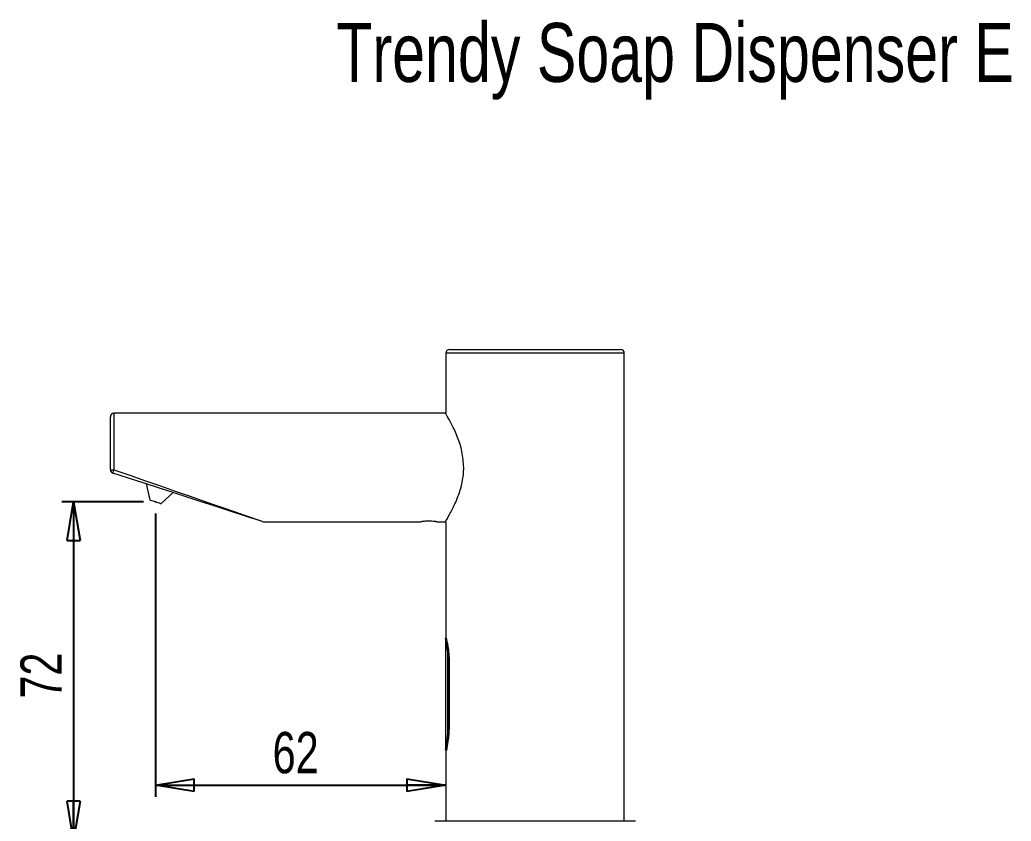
# Model space of a CAD drawing. Header units: millimetres. Extents: x 68 to 977, y 33 to 1394.
# Drawn here: x 307.5 to 727.7, y 1054.4 to 1394.3 of the extents above; entities that cross this region are included whole.
import ezdxf

# ---------------------------------------------------------------- set-up
doc = ezdxf.new("R2010")
doc.units = ezdxf.units.MM
doc.header["$LTSCALE"] = 5
doc.header["$PDSIZE"] = -1
doc.layers.add('LEVEL0', color=179, linetype='Continuous')
doc.styles.add('SLDTEXTSTYLE0', font='TXT', dxfattribs={"width": 0.75})
doc.dimstyles.new('SLDDIMSTYLE0', dxfattribs={"dimtxt": 17.5, "dimasz": 16.51, "dimexe": 0, "dimexo": 0.0625, "dimgap": 4.375, "dimtad": 1, "dimdec": 0, "dimlfac": 0.5, "dimrnd": 1e-09, "dimzin": 12, "dimdsep": 46, "dimtxsty": 'SLDTEXTSTYLE0', "dimblk1": 'CLOSED', "dimblk2": 'CLOSED', "dimsah": 1, "dimcen": 0.09, "dimadec": 0, "dimazin": 3, "dimtfac": 1, "dimtdec": 0, "dimtofl": 0, "dimtmove": 0, "dimatfit": 3, "dimldrblk": 'CLOSED', "dimfxl": 0, "dimfrac": 2, "dimtolj": 1, "dimtzin": 12, "dimarcsym": 0})

# ---------------------------------------------------------------- blocks, each defined once
blk = doc.blocks.new('_CLOSED')
at = {"color": 0, "linetype": 'ByBlock', "lineweight": -2}
for p, q in [((-1, 0.166667), (0, 0)), ((-1, 0.166667), (-1, -0.166667)), ((0, 0), (-1, -0.166667)), ((0, 0), (-1, 0))]:
    blk.add_line(p, q, dxfattribs=at)
blk = doc.blocks.new('_D')
at = {"layer": 'LEVEL0', "color": 7}
for p, q in [((359.98, 1189.91), (325.35, 1189.91)), ((330.35, 1189.91), (330.35, 1046.41)), ((476.91, 1046.41), (325.35, 1046.41))]:
    blk.add_line(p, q, dxfattribs=at)
at = {"layer": 'LEVEL0', "color": 7, "xscale": 16.51, "yscale": 16.51}
for p, rotation in [((330.35, 1189.91), 90.0000000000004), ((330.35, 1046.41), 270.0000000000004)]:
    blk.add_blockref('_CLOSED', p, dxfattribs=dict(at, rotation=rotation))
at = {"layer": 'LEVEL0', "color": 7, "insert": (307.8, 1106.4), "char_height": 17.5, "attachment_point": 1, "rotation": 90, "style": 'SLDTEXTSTYLE0'}
blk.add_mtext('72', dxfattribs=at)
blk = doc.blocks.new('_D_1')
at = {"layer": 'LEVEL0', "color": 7}
for p, q in [((364.98, 1184.91), (364.98, 1064.69)), ((364.98, 1069.69), (488.11, 1069.69))]:
    blk.add_line(p, q, dxfattribs=at)
at = {"layer": 'LEVEL0', "color": 7, "xscale": 16.51, "yscale": 16.51, "rotation": 180.0000000000004}
blk.add_blockref('_CLOSED', (364.98, 1069.69), dxfattribs=at)
at = {"layer": 'LEVEL0', "color": 7, "xscale": 16.51, "yscale": 16.51}
blk.add_blockref('_CLOSED', (488.11, 1069.69), dxfattribs=at)
at = {"layer": 'LEVEL0', "color": 7, "insert": (414.67, 1092.25), "char_height": 17.5, "attachment_point": 1, "style": 'SLDTEXTSTYLE0'}
blk.add_mtext('62', dxfattribs=at)

msp = doc.modelspace()

# ---------------------------------------------------------------- linework, layer by layer
at = {"color": 7, "linetype": 'Continuous', "lineweight": 15}
for p, q in [((488.11, 1252.91), (488.11, 1227.41)), ((489.61, 1254.41), (525.91, 1254.41)), ((525.91, 1254.41), (562.21, 1254.41)), ((563.71, 1054.41), (563.71, 1252.91)), ((487.94, 1227.41), (347.41, 1227.41)), ((345.91, 1203.5), (345.91, 1225.91)), ((361.13, 1197.47), (362.57, 1190.69)), ((367.39, 1189.13), (372.54, 1193.76)), ((410.78, 1181.41), (477.65, 1181.41)), ((484.21, 1181.41), (487.94, 1181.41)), ((488.11, 1181.42), (488.11, 1132.35)), ((487.91, 1132.06), (487.91, 1084.78)), ((489.46, 1122.41), (489.46, 1094.41)), ((488.11, 1084.48), (488.11, 1054.41)), ((568.41, 1054.41), (483.41, 1054.41))]:
    msp.add_line(p, q, dxfattribs=at)
at = {"color": 8, "linetype": 'Continuous', "lineweight": 0}
for p, q in [((525.91, 1252.91), (488.11, 1252.91)), ((563.71, 1252.91), (525.91, 1252.91)), ((347.41, 1227.41), (347.41, 1203.44)), ((488.03, 1132.29), (488.07, 1132.08)), ((488.07, 1132.08), (488.18, 1132.15)), ((488.53, 1129.22), (488.91, 1125.26)), ((488.85, 1122.41), (488.85, 1094.41)), ((488.91, 1125.26), (488.99, 1122.41)), ((489.17, 1125.3), (489.25, 1122.41)), ((489.46, 1122.41), (489.25, 1122.41)), ((489.25, 1122.41), (489.25, 1094.41)), ((488.85, 1094.41), (488.82, 1092.55)), ((488.96, 1092.5), (488.99, 1094.41)), ((489.21, 1092.48), (489.25, 1094.41)), ((489.46, 1094.41), (489.25, 1094.41))]:
    msp.add_line(p, q, dxfattribs=at)
at = {"color": 7, "linetype": 'Continuous', "lineweight": 15, "flags": 128}
for points in [[(410.31, 1181.49), (409.97, 1181.6), (408.95, 1181.93), (407.25, 1182.48), (404.89, 1183.25), (401.91, 1184.22), (398.33, 1185.38), (394.18, 1186.73), (389.52, 1188.24), (384.39, 1189.91), (378.83, 1191.72), (372.92, 1193.64), (366.71, 1195.66), (360.27, 1197.75), (353.66, 1199.9), (346.95, 1202.08)], [(347.41, 1203.44), (354.12, 1201.11), (360.73, 1198.81), (367.18, 1196.57), (373.39, 1194.41), (379.3, 1192.36), (384.85, 1190.43), (389.98, 1188.64), (394.65, 1187.02), (398.79, 1185.58), (402.37, 1184.34), (405.36, 1183.3), (407.71, 1182.48), (409.41, 1181.89), (410.43, 1181.53), (410.78, 1181.41)], [(362.57, 1190.69), (362.75, 1190.63), (363.27, 1190.46), (364.06, 1190.21), (364.98, 1189.91), (365.9, 1189.61), (366.68, 1189.36), (367.21, 1189.19), (367.39, 1189.13), (367.39, 1189.13)]]:
    msp.add_lwpolyline(points, dxfattribs=at)
at = {"color": 7, "linetype": 'Continuous', "lineweight": 15}
for centre, radius, start, end in [((489.61, 1252.91), 1.5, 90, 180), ((562.21, 1252.91), 1.5, 0, 90), ((347.41, 1225.91), 1.5, 90, 180), ((347.41, 1203.5), 1.5, 180, 252), ((321.51, 1211.49), 27.12, 339.6982, 342.7399)]:
    msp.add_arc(centre, radius, start, end, dxfattribs=at)
at = {"color": 8, "linetype": 'Continuous', "lineweight": 0}
msp.add_arc((347.03, 1212.34), 8.91, 262.7425, 272.4087, dxfattribs=at)
at = {"color": 7, "linetype": 'Continuous', "lineweight": 15}
for points, knots in [([(495.66, 1204.41), (495.5, 1206.72), (495.18, 1211.33), (493.03, 1217.6), (490.96, 1222.01), (489.4, 1224.87), (488.51, 1226.42), (487.98, 1227.3), (487.95, 1227.34), (487.94, 1227.36)], [0, 0, 0, 0, 0.186222, 0.371463, 0.579887, 0.693943, 0.812004, 0.914783, 1, 1, 1, 1]), ([(487.94, 1181.47), (488.04, 1181.63), (488.23, 1181.95), (489.95, 1184.89), (491.92, 1188.75), (493.59, 1192.89), (494.95, 1197.26), (495.61, 1201.29), (495.65, 1203.94), (495.66, 1204.41)], [0, 0, 0, 0, 0.17445, 0.355945, 0.557169, 0.66957, 0.785391, 0.961667, 1, 1, 1, 1]), ([(480.91, 1181.65), (480.54, 1181.65), (479.8, 1181.64), (478.82, 1181.56), (478.08, 1181.48), (477.65, 1181.42), (477.65, 1181.42), (477.65, 1181.42)], [0, 0, 0, 0, 0.213331, 0.426608, 0.641271, 0.856857, 1, 1, 1, 1]), ([(484.21, 1181.42), (484.17, 1181.42), (484.1, 1181.43), (483.55, 1181.5), (482.73, 1181.59), (481.79, 1181.64), (481.16, 1181.65), (480.91, 1181.65)], [0, 0, 0, 0, 0.209244, 0.421871, 0.636346, 0.851811, 1, 1, 1, 1]), ([(488.14, 1132.3), (488.13, 1132.33), (488.09, 1132.48), (488.32, 1131.63), (488.73, 1129.83), (489.19, 1127.12), (489.43, 1124.48), (489.45, 1122.88), (489.46, 1122.41)], [0, 0, 0, 0, 0.063273, 0.27035, 0.479516, 0.694995, 0.911685, 1, 1, 1, 1]), ([(489.46, 1094.41), (489.43, 1093.31), (489.37, 1091.11), (488.95, 1088.15), (488.5, 1085.92), (488.18, 1084.69), (488.17, 1084.63), (488.16, 1084.62)], [0, 0, 0, 0, 0.2293196, 0.4584415, 0.6926664, 0.9305044, 1, 1, 1, 1])]:
    msp.add_open_spline(points, degree=3, knots=knots, dxfattribs=at)
at = {"color": 8, "linetype": 'Continuous', "lineweight": 0}
for points, knots in [([(487.91, 1132.01), (487.92, 1131.98), (487.92, 1131.95), (487.95, 1131.81), (487.95, 1131.8)], [0, 0, 0, 0, 0.931528, 1, 1, 1, 1]), ([(487.95, 1131.8), (487.96, 1131.86), (487.97, 1131.96), (488.04, 1132.04), (488.07, 1132.08)], [0, 0, 0, 0, 0.560061, 1, 1, 1, 1]), ([(487.95, 1131.8), (487.98, 1131.65), (488.07, 1131.17), (488.26, 1130.05), (488.39, 1129.09), (488.4, 1129.03)], [0, 0, 0, 0, 0.304299, 0.958185, 1, 1, 1, 1]), ([(488.07, 1132.08), (488.12, 1131.8), (488.23, 1131.25), (488.42, 1130.02), (488.52, 1129.28), (488.53, 1129.22)], [0, 0, 0, 0, 0.478919, 0.958244, 1, 1, 1, 1]), ([(488.4, 1129.03), (488.41, 1129.07), (488.43, 1129.14), (488.5, 1129.2), (488.53, 1129.22)], [0, 0, 0, 0, 0.560009, 1, 1, 1, 1]), ([(488.4, 1129.03), (488.52, 1128.1), (488.67, 1126.91), (488.76, 1125.49), (488.78, 1125.18)], [0, 0, 0, 0, 0.785226, 1, 1, 1, 1]), ([(488.53, 1129.22), (488.58, 1129.25), (488.66, 1129.29), (488.76, 1129.3), (488.8, 1129.31)], [0, 0, 0, 0, 0.559985, 1, 1, 1, 1]), ([(488.8, 1129.31), (488.91, 1128.34), (489.06, 1127.1), (489.15, 1125.62), (489.17, 1125.3)], [0, 0, 0, 0, 0.784979, 1, 1, 1, 1]), ([(488.78, 1125.18), (488.79, 1125.2), (488.82, 1125.23), (488.88, 1125.25), (488.91, 1125.26)], [0, 0, 0, 0, 0.55999, 1, 1, 1, 1]), ([(488.78, 1125.18), (488.79, 1124.89), (488.84, 1123.98), (488.85, 1123.04), (488.85, 1122.41)], [0, 0, 0, 0, 0.329848, 1, 1, 1, 1]), ([(488.99, 1122.41), (488.96, 1122.41), (488.89, 1122.41), (488.87, 1122.41), (488.85, 1122.41)], [0, 0, 0, 0, 0.499998, 1, 1, 1, 1]), ([(488.91, 1125.26), (488.96, 1125.27), (489.03, 1125.29), (489.13, 1125.3), (489.17, 1125.3)], [0, 0, 0, 0, 0.559997, 1, 1, 1, 1]), ([(489.25, 1122.41), (489.2, 1122.41), (489.11, 1122.41), (489.03, 1122.41), (488.99, 1122.41)], [0, 0, 0, 0, 0.500001, 1, 1, 1, 1]), ([(488.82, 1092.55), (488.82, 1092.55), (488.79, 1091.93), (488.69, 1090.13), (488.42, 1087.78), (488.22, 1086.59), (488.15, 1086.12)], [0, 0, 0, 0, 0.001768, 0.232732, 0.693777, 1, 1, 1, 1]), ([(488.27, 1085.88), (488.35, 1086.37), (488.51, 1087.41), (488.8, 1089.71), (488.9, 1091.57), (488.96, 1092.5)], [0, 0, 0, 0, 0.305922, 0.653464, 1, 1, 1, 1]), ([(489.21, 1092.48), (489.18, 1091.84), (489.09, 1089.94), (488.81, 1087.5), (488.62, 1086.26), (488.55, 1085.77)], [0, 0, 0, 0, 0.233203, 0.69449, 1, 1, 1, 1]), ([(488.96, 1092.5), (488.92, 1092.51), (488.85, 1092.53), (488.83, 1092.55), (488.82, 1092.55)], [0, 0, 0, 0, 0.560012, 1, 1, 1, 1]), ([(488.99, 1094.41), (488.96, 1094.41), (488.89, 1094.41), (488.87, 1094.41), (488.85, 1094.41)], [0, 0, 0, 0, 0.499998, 1, 1, 1, 1]), ([(489.21, 1092.48), (489.16, 1092.48), (489.07, 1092.48), (488.99, 1092.5), (488.96, 1092.5)], [0, 0, 0, 0, 0.559997, 1, 1, 1, 1]), ([(489.25, 1094.41), (489.2, 1094.41), (489.11, 1094.41), (489.03, 1094.41), (488.99, 1094.41)], [0, 0, 0, 0, 0.500001, 1, 1, 1, 1]), ([(488.15, 1086.12), (488.11, 1085.92), (487.98, 1085.14), (487.87, 1084.65), (487.93, 1084.94), (487.95, 1085.05)], [0, 0, 0, 0, 0.1791335, 0.7012484, 1, 1, 1, 1]), ([(488.03, 1084.54), (488.04, 1084.6), (488.07, 1084.72), (488.2, 1085.49), (488.27, 1085.88)], [0, 0, 0, 0, 0.499752, 1, 1, 1, 1]), ([(488.27, 1085.88), (488.23, 1085.92), (488.17, 1085.99), (488.15, 1086.08), (488.15, 1086.12)], [0, 0, 0, 0, 0.559982, 1, 1, 1, 1]), ([(488.44, 1085.8), (488.42, 1085.8), (488.36, 1085.81), (488.3, 1085.85), (488.27, 1085.88)], [0, 0, 0, 0, 0.326444, 1, 1, 1, 1]), ([(488.55, 1085.77), (488.51, 1085.57), (488.38, 1084.77), (488.29, 1084.27), (488.31, 1084.42), (488.31, 1084.42)], [0, 0, 0, 0, 0.2550787, 0.9979299, 1, 1, 1, 1])]:
    msp.add_open_spline(points, degree=3, knots=knots, dxfattribs=at)
at = {"layer": 'LEVEL0', "color": 7, "lineweight": 0}
msp.add_point((364.98, 1189.91), dxfattribs=at)

# ---------------------------------------------------------------- texts
at = {"layer": 'LEVEL0', "color": 7, "insert": (728.76, 1392.95), "char_height": 25, "attachment_point": 3, "style": 'SLDTEXTSTYLE0'}
msp.add_mtext('Trendy Soap Dispenser E', dxfattribs=at)

# ---------------------------------------------------------------- dimensions: what is measured, and where the dimension line sits
at = {"layer": 'LEVEL0', "color": 7}
dim = msp.add_linear_dim(base=(330.35, 1046.41), p1=(364.98, 1189.91), p2=(481.91, 1046.41), angle=90, dimstyle='SLDDIMSTYLE0', dxfattribs=at)
dim.commit()
dim.dimension.update_dxf_attribs({"geometry": '_D', "text_midpoint": (330.35, 1119.32), "dimtype": 160})
dim = msp.add_linear_dim(base=(488.11, 1069.69), p1=(364.98, 1189.91), p2=(488.11, 1084.41), dimstyle='SLDDIMSTYLE0', dxfattribs=at)
dim.commit()
dim.dimension.update_dxf_attribs({"geometry": '_D_1', "text_midpoint": (427.59, 1069.69), "dimtype": 160})

doc.saveas('drawing.dxf')
